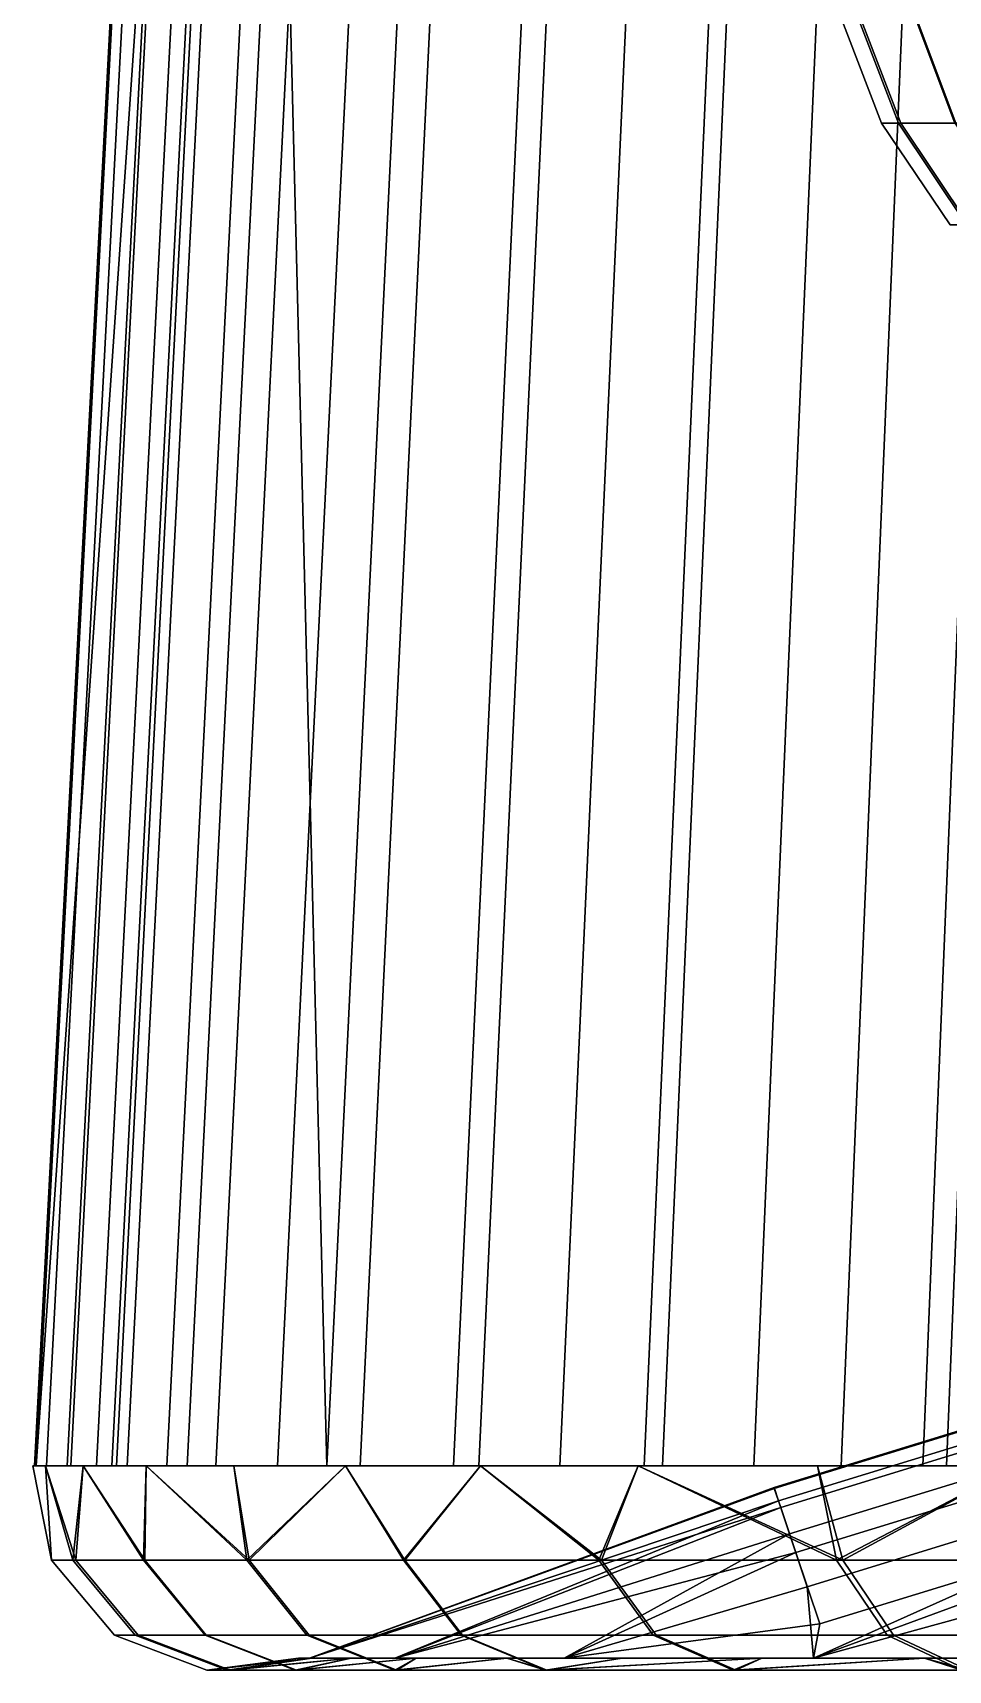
# Model space of a CAD drawing. Extents: x -14.7 to 14.7, y -21.5 to 0.1.
# Drawn here: x -14.73 to -11.45, y -21.5 to -15.63 of the extents above; entities that cross this region are included whole.
import ezdxf

# ---------------------------------------------------------------- set-up
doc = ezdxf.new("R2010")
doc.units = 0
doc.header["$MEASUREMENT"] = 0
doc.layers.add('IGES LEVEL 0', color=9, linetype='CONTINUOUS')

msp = doc.modelspace()

# ---------------------------------------------------------------- linework, layer by layer
at = {"layer": 'IGES LEVEL 0'}
for points in [[(-14.7226, -20.7685, -0.4173), (-14.0291, -7.5314, -0.3976), (-14.0226, -7.5314, 0.5852), (-14.7157, -20.7685, 0.6141)], [(-14.6788, -20.7685, -1.2094), (-13.9874, -7.5314, -1.1524), (-14.0291, -7.5314, -0.3976), (-14.7226, -20.7685, -0.4173)], [(-14.7157, -20.7685, 0.6141), (-14.0226, -7.5314, 0.5852), (-14.2606, -14.15, 1.8615)], [(-14.5924, -20.7685, -1.9977), (-13.9051, -7.5314, -1.9036), (-13.9874, -7.5314, -1.1524), (-14.6788, -20.7685, -1.2094)], [(-14.4996, -20.7685, -2.5867), (-13.8166, -7.5314, -2.4649), (-13.9051, -7.5314, -1.9036), (-14.5924, -20.7685, -1.9977)], [(-14.4455, -20.7685, -2.8734), (-13.7651, -7.5314, -2.738), (-13.8166, -7.5314, -2.4649), (-14.4996, -20.7685, -2.5867)], [(-14.3895, -20.7685, -3.142), (-13.7117, -7.5314, -2.994), (-13.7651, -7.5314, -2.738), (-14.4455, -20.7685, -2.8734)], [(-14.2473, -20.7685, -3.7338), (-13.5763, -7.5314, -3.558), (-13.7117, -7.5314, -2.994), (-14.3895, -20.7685, -3.142)], [(-14.072, -20.7685, -4.3483), (-13.4092, -7.5314, -4.1435), (-13.5763, -7.5314, -3.558), (-14.2473, -20.7685, -3.7338)], [(-13.8509, -20.7685, -5.0081), (-13.1985, -7.5314, -4.7722), (-13.4092, -7.5314, -4.1435), (-14.072, -20.7685, -4.3483)], [(-13.5541, -20.7685, -5.7633), (-12.9157, -7.5314, -5.4918), (-13.1985, -7.5314, -4.7722), (-13.8509, -20.7685, -5.0081)], [(-13.0305, -7.5314, 5.2134), (-13.6746, -20.7685, 5.4711), (-13.8408, -14.15, 3.9069)], [(-13.6746, -20.7685, 5.4711), (-13.0305, -7.5314, 5.2134), (-12.5976, -7.5314, 6.1867), (-13.2203, -20.7685, 6.4925)], [(-13.1297, -20.7685, -6.6737), (-12.5113, -7.5314, -6.3594), (-12.9157, -7.5314, -5.4918), (-13.5541, -20.7685, -5.7633)], [(-13.2203, -20.7685, 6.4925), (-12.5976, -7.5314, 6.1867), (-12.2338, -7.5314, 6.8781), (-12.8386, -20.7685, 7.218)], [(-12.536, -20.7685, -7.7316), (-11.9455, -7.5314, -7.3674), (-12.5113, -7.5314, -6.3594), (-13.1297, -20.7685, -6.6737)], [(-12.8386, -20.7685, 7.218), (-12.2338, -7.5314, 6.8781), (-11.884, -7.5314, 7.4663), (-12.4714, -20.7685, 7.8353)], [(-11.4529, -20.7685, -9.2607), (-10.9134, -7.5314, -8.8245), (-11.9455, -7.5314, -7.3674), (-12.536, -20.7685, -7.7316)], [(-12.4714, -20.7685, 7.8353), (-11.884, -7.5314, 7.4663), (-11.5711, -7.5314, 7.9426), (-12.143, -20.7685, 8.3352)], [(-12.143, -20.7685, 8.3352), (-11.5711, -7.5314, 7.9426), (-11.2727, -7.5314, 8.3607), (-11.8299, -20.7685, 8.774)], [(-11.8299, -20.7685, 8.774), (-11.2727, -7.5314, 8.3607), (-10.9939, -7.5314, 8.7241), (-11.5373, -20.7685, 9.1553)], [(-11.5373, -20.7685, 9.1553), (-10.9939, -7.5314, 8.7241), (-10.849, -7.5314, 8.9036), (-11.3853, -20.7685, 9.3437)], [(-10.2726, -20.7685, -10.5547), (-9.7888, -7.5314, -10.0576), (-10.9134, -7.5314, -8.8245), (-11.4529, -20.7685, -9.2607)], [(-14.2606, -14.15, 1.8615), (-14.6046, -20.7685, 1.9064), (-14.7157, -20.7685, 0.6141)], [(-14.6046, -20.7685, 1.9064), (-14.2606, -14.15, 1.8615), (-14.0879, -14.15, 2.8918), (-14.4277, -20.7685, 2.9616)], [(-14.4277, -20.7685, 2.9616), (-14.0879, -14.15, 2.8918), (-13.8408, -14.15, 3.9069), (-14.1746, -20.7685, 4.0011)], [(-13.6746, -20.7685, 5.4711), (-14.1746, -20.7685, 4.0011), (-13.8408, -14.15, 3.9069)], [(-11.8499, -15.53, 0.0118), (-11.6852, -15.9567, 0.0116), (-11.616, -15.9567, 1.2701), (-11.7797, -15.53, 1.288)], [(-11.7883, -15.53, -1.2061), (-11.6245, -15.9567, -1.1894), (-11.6852, -15.9567, 0.0116), (-11.8499, -15.53, 0.0118)], [(-11.5832, -15.53, -2.4998), (-11.4223, -15.9567, -2.4651), (-11.6245, -15.9567, -1.1894), (-11.7883, -15.53, -1.2061)], [(-11.7797, -15.53, 1.288), (-11.616, -15.9567, 1.2701), (-11.4187, -15.9567, 2.4813), (-11.5796, -15.53, 2.5162)], [(-11.2835, -15.53, -3.6198), (-11.1267, -15.9567, -3.5695), (-11.4223, -15.9567, -2.4651), (-11.5832, -15.53, -2.4998)], [(-11.5796, -15.53, 2.5162), (-11.4187, -15.9567, 2.4813), (-11.1202, -15.9567, 3.5896), (-11.2769, -15.53, 3.6401)], [(-11.6852, -15.9567, 0.0116), (-11.44, -16.3208, 0.0114), (-11.3722, -16.3208, 1.2435), (-11.616, -15.9567, 1.2701)], [(-11.6245, -15.9567, -1.1894), (-11.3806, -16.3208, -1.1644), (-11.44, -16.3208, 0.0114), (-11.6852, -15.9567, 0.0116)], [(-11.4223, -15.9567, -2.4651), (-11.1825, -16.3208, -2.4134), (-11.3806, -16.3208, -1.1644), (-11.6245, -15.9567, -1.1894)], [(-11.616, -15.9567, 1.2701), (-11.3722, -16.3208, 1.2435), (-11.1791, -16.3208, 2.4292), (-11.4187, -15.9567, 2.4813)], [(-12.0711, -20.8461, -0.6808), (-12.055, -20.894, -2.0716), (-10.153, -20.3106, -2.0716), (-10.1666, -20.262, -0.6808)], [(-12.07, -20.8493, 0.8458), (-12.0711, -20.8461, -0.6808), (-10.1666, -20.262, -0.6808), (-10.1657, -20.2652, 0.8458)], [(-12.047, -20.9179, 2.4908), (-12.07, -20.8493, 0.8458), (-10.1657, -20.2652, 0.8458), (-10.1463, -20.335, 2.4908)], [(-12.055, -20.894, -2.0716), (-12.0152, -21.0125, -3.7077), (-10.1195, -20.4311, -3.7077), (-10.153, -20.3106, -2.0716)], [(-11.993, -21.0787, 4.3606), (-12.047, -20.9179, 2.4908), (-10.1463, -20.335, 2.4908), (-10.1008, -20.4983, 4.3606)], [(-12.0152, -21.0125, -3.7077), (-11.9517, -21.2016, -5.3641), (-10.066, -20.6233, -5.3641), (-10.1195, -20.4311, -3.7077)], [(-11.9071, -21.3347, 6.2685), (-11.993, -21.0787, 4.3606), (-10.1008, -20.4983, 4.3606), (-10.0284, -20.7585, 6.2685)], [(-10.066, -20.6233, -5.3641), (-11.9517, -21.2016, -5.3641), (-11.9297, -21.4573, -6.8876)], [(-9.9824, -20.9239, -7.2187), (-10.066, -20.6233, -5.3641), (-11.9297, -21.4573, -6.8876)], [(-14.6831, -20.7685, 1.1556), (-14.7285, -20.7685), (-14.6611, -21.1067, 0.0146)], [(-14.7285, -20.7685), (-14.6831, -20.7685, -1.1556), (-14.6611, -21.1067, 0.0146)], [(-14.5472, -20.7685, 2.304), (-14.6831, -20.7685, 1.1556), (-14.5743, -21.1067, 1.5936)], [(-14.6831, -20.7685, -1.1556), (-14.5472, -20.7685, -2.304), (-14.585, -21.1067, -1.4923)], [(-14.6611, -21.1067, 0.0146), (-14.5743, -21.1067, 1.5936), (-14.6831, -20.7685, 1.1556)], [(-14.585, -21.1067, -1.4923), (-14.6611, -21.1067, 0.0146), (-14.6831, -20.7685, -1.1556)], [(-14.3312, -21.1067, -3.0929), (-14.585, -21.1067, -1.4923), (-14.5472, -20.7685, -2.304)], [(-14.5743, -21.1067, 1.5936), (-14.3268, -21.1067, 3.1132), (-14.5472, -20.7685, 2.304)], [(-14.3215, -20.7685, 3.4383), (-14.5472, -20.7685, 2.304), (-14.3268, -21.1067, 3.1132)], [(-14.5472, -20.7685, -2.304), (-14.3215, -20.7685, -3.4383), (-14.3312, -21.1067, -3.0929)], [(-13.9604, -21.1067, -4.4785), (-14.3312, -21.1067, -3.0929), (-14.3215, -20.7685, -3.4383)], [(-14.3268, -21.1067, 3.1132), (-13.9523, -21.1067, 4.5037), (-14.3215, -20.7685, 3.4383)], [(-14.0076, -20.7685, 4.5514), (-14.3215, -20.7685, 3.4383), (-13.9523, -21.1067, 4.5037)], [(-14.3215, -20.7685, -3.4383), (-14.0076, -20.7685, -4.5514), (-13.9604, -21.1067, -4.4785)], [(-13.6073, -20.7685, 5.6363), (-14.0076, -20.7685, 4.5514), (-13.9523, -21.1067, 4.5037)], [(-14.0076, -20.7685, -4.5514), (-13.6073, -20.7685, -5.6363), (-13.9604, -21.1067, -4.4785)], [(-13.3942, -21.1067, -5.962), (-13.9604, -21.1067, -4.4785), (-13.6073, -20.7685, -5.6363)], [(-13.9523, -21.1067, 4.5037), (-13.3992, -21.1067, 5.9508), (-13.6073, -20.7685, 5.6363)], [(-13.1232, -20.7685, 6.6866), (-13.6073, -20.7685, 5.6363), (-13.3992, -21.1067, 5.9508)], [(-13.6073, -20.7685, -5.6363), (-13.1232, -20.7685, -6.6866), (-13.3942, -21.1067, -5.962)], [(-13.3992, -21.1067, 5.9508), (-12.6994, -21.1067, 7.3264), (-13.1232, -20.7685, 6.6866)], [(-12.689, -21.1067, -7.3443), (-13.3942, -21.1067, -5.962), (-13.1232, -20.7685, -6.6866)], [(-12.5581, -20.7685, 7.6956), (-13.1232, -20.7685, 6.6866), (-12.6994, -21.1067, 7.3264)], [(-13.1232, -20.7685, -6.6866), (-12.5581, -20.7685, -7.6956), (-12.689, -21.1067, -7.3443)], [(-12.6994, -21.1067, 7.3264), (-11.8243, -21.1067, 8.6681), (-12.5581, -20.7685, 7.6956)], [(-11.8473, -21.1067, -8.6366), (-12.689, -21.1067, -7.3443), (-12.5581, -20.7685, -7.6956)], [(-11.9156, -20.7685, 8.6572), (-12.5581, -20.7685, 7.6956), (-11.8243, -21.1067, 8.6681)], [(-12.5581, -20.7685, -7.6956), (-11.9156, -20.7685, -8.6572), (-11.8473, -21.1067, -8.6366)], [(-10.7699, -21.4573, 8.5887), (-11.9297, -21.4573, 6.8876), (-10.0284, -20.7585, 6.2685)], [(-11.9071, -21.3347, 6.2685), (-10.0284, -20.7585, 6.2685), (-11.9297, -21.4573, 6.8876)], [(-11.1996, -20.7685, 9.5654), (-11.9156, -20.7685, 8.6572), (-11.8243, -21.1067, 8.6681)], [(-11.9156, -20.7685, -8.6572), (-11.1996, -20.7685, -9.5654), (-11.8473, -21.1067, -8.6366)], [(-10.8795, -21.1067, -9.8277), (-11.8473, -21.1067, -8.6366), (-11.1996, -20.7685, -9.5654)], [(-11.8243, -21.1067, 8.6681), (-10.8618, -21.1067, 9.8473), (-11.1996, -20.7685, 9.5654)], [(-13.7368, -21.4573, 1.0294), (-13.7368, -21.4573, -1.0294), (-12.0711, -20.8461, -0.6808)], [(-12.055, -20.894, -2.0716), (-12.0711, -20.8461, -0.6808), (-13.7368, -21.4573, -1.0294)], [(-12.0711, -20.8461, -0.6808), (-12.07, -20.8493, 0.8458), (-13.7368, -21.4573, 1.0294)], [(-12.07, -20.8493, 0.8458), (-12.047, -20.9179, 2.4908), (-13.7368, -21.4573, 1.0294)], [(-13.7368, -21.4573, -1.0294), (-13.4299, -21.4573, -3.0653), (-12.055, -20.894, -2.0716)], [(-13.4299, -21.4573, 3.0653), (-13.7368, -21.4573, 1.0294), (-12.047, -20.9179, 2.4908)], [(-12.0152, -21.0125, -3.7077), (-12.055, -20.894, -2.0716), (-13.4299, -21.4573, -3.0653)], [(-12.047, -20.9179, 2.4908), (-11.993, -21.0787, 4.3606), (-13.4299, -21.4573, 3.0653)], [(-11.9297, -21.4573, -6.8876), (-10.7699, -21.4573, -8.5887), (-9.9824, -20.9239, -7.2187)], [(-13.4299, -21.4573, -3.0653), (-12.823, -21.4573, -5.0327), (-12.0152, -21.0125, -3.7077)], [(-11.9517, -21.2016, -5.3641), (-12.0152, -21.0125, -3.7077), (-12.823, -21.4573, -5.0327)], [(-14.6611, -21.1067, 0.0146), (-14.4356, -21.3752, 0.0144), (-14.3501, -21.3752, 1.5691), (-14.5743, -21.1067, 1.5936)], [(-14.585, -21.1067, -1.4923), (-14.3607, -21.3752, -1.4693), (-14.4356, -21.3752, 0.0144), (-14.6611, -21.1067, 0.0146)], [(-14.3312, -21.1067, -3.0929), (-14.1108, -21.3752, -3.0453), (-14.3607, -21.3752, -1.4693), (-14.585, -21.1067, -1.4923)], [(-14.5743, -21.1067, 1.5936), (-14.3501, -21.3752, 1.5691), (-14.1064, -21.3752, 3.0653), (-14.3268, -21.1067, 3.1132)], [(-13.9604, -21.1067, -4.4785), (-13.7457, -21.3752, -4.4096), (-14.1108, -21.3752, -3.0453), (-14.3312, -21.1067, -3.0929)], [(-14.3268, -21.1067, 3.1132), (-14.1064, -21.3752, 3.0653), (-13.7377, -21.3752, 4.4345), (-13.9523, -21.1067, 4.5037)], [(-13.3942, -21.1067, -5.962), (-13.1882, -21.3752, -5.8703), (-13.7457, -21.3752, -4.4096), (-13.9604, -21.1067, -4.4785)], [(-13.9523, -21.1067, 4.5037), (-13.7377, -21.3752, 4.4345), (-13.1931, -21.3752, 5.8593), (-13.3992, -21.1067, 5.9508)], [(-12.823, -21.4573, 5.0327), (-13.4299, -21.4573, 3.0653), (-11.993, -21.0787, 4.3606)], [(-13.3992, -21.1067, 5.9508), (-13.1931, -21.3752, 5.8593), (-12.504, -21.3752, 7.2137), (-12.6994, -21.1067, 7.3264)], [(-12.689, -21.1067, -7.3443), (-12.4938, -21.3752, -7.2313), (-13.1882, -21.3752, -5.8703), (-13.3942, -21.1067, -5.962)], [(-11.993, -21.0787, 4.3606), (-11.9071, -21.3347, 6.2685), (-12.823, -21.4573, 5.0327)], [(-12.6994, -21.1067, 7.3264), (-12.504, -21.3752, 7.2137), (-11.6424, -21.3752, 8.5348), (-11.8243, -21.1067, 8.6681)], [(-11.8473, -21.1067, -8.6366), (-11.6651, -21.3752, -8.5037), (-12.4938, -21.3752, -7.2313), (-12.689, -21.1067, -7.3443)], [(-10.8795, -21.1067, -9.8277), (-10.7122, -21.3752, -9.6766), (-11.6651, -21.3752, -8.5037), (-11.8473, -21.1067, -8.6366)], [(-11.8243, -21.1067, 8.6681), (-11.6424, -21.3752, 8.5348), (-10.6947, -21.3752, 9.6959), (-10.8618, -21.1067, 9.8473)], [(-12.823, -21.4573, -5.0327), (-11.9297, -21.4573, -6.8876), (-11.9517, -21.2016, -5.3641)], [(-11.9297, -21.4573, 6.8876), (-12.823, -21.4573, 5.0327), (-11.9071, -21.3347, 6.2685)], [(-14.4356, -21.3752, 0.0144), (-14.1047, -21.501, 0.0141), (-14.0212, -21.501, 1.5331), (-14.3501, -21.3752, 1.5691)], [(-14.3607, -21.3752, -1.4693), (-14.0315, -21.501, -1.4356), (-14.1047, -21.501, 0.0141), (-14.4356, -21.3752, 0.0144)], [(-14.1108, -21.3752, -3.0453), (-13.7873, -21.501, -2.9755), (-14.0315, -21.501, -1.4356), (-14.3607, -21.3752, -1.4693)], [(-14.3501, -21.3752, 1.5691), (-14.0212, -21.501, 1.5331), (-13.7831, -21.501, 2.9951), (-14.1064, -21.3752, 3.0653)], [(-13.7457, -21.3752, -4.4096), (-13.4306, -21.501, -4.3085), (-13.7873, -21.501, -2.9755), (-14.1108, -21.3752, -3.0453)], [(-14.1064, -21.3752, 3.0653), (-13.7831, -21.501, 2.9951), (-13.4227, -21.501, 4.3328), (-13.7377, -21.3752, 4.4345)], [(-13.1882, -21.3752, -5.8703), (-12.8858, -21.501, -5.7357), (-13.4306, -21.501, -4.3085), (-13.7457, -21.3752, -4.4096)], [(-13.7377, -21.3752, 4.4345), (-13.4227, -21.501, 4.3328), (-12.8906, -21.501, 5.7249), (-13.1931, -21.3752, 5.8593)], [(-13.1931, -21.3752, 5.8593), (-12.8906, -21.501, 5.7249), (-12.2174, -21.501, 7.0483), (-12.504, -21.3752, 7.2137)], [(-12.4938, -21.3752, -7.2313), (-12.2074, -21.501, -7.0656), (-12.8858, -21.501, -5.7357), (-13.1882, -21.3752, -5.8703)], [(-12.504, -21.3752, 7.2137), (-12.2174, -21.501, 7.0483), (-11.3755, -21.501, 8.3391), (-11.6424, -21.3752, 8.5348)], [(-11.6651, -21.3752, -8.5037), (-11.3977, -21.501, -8.3088), (-12.2074, -21.501, -7.0656), (-12.4938, -21.3752, -7.2313)], [(-10.7122, -21.3752, -9.6766), (-10.4667, -21.501, -9.4548), (-11.3977, -21.501, -8.3088), (-11.6651, -21.3752, -8.5037)], [(-11.6424, -21.3752, 8.5348), (-11.3755, -21.501, 8.3391), (-10.4496, -21.501, 9.4736), (-10.6947, -21.3752, 9.6959)], [(-13.7282, -21.4573, -1.1376), (-13.7753, -21.4573), (-14.1047, -21.501, 0.0141)], [(-13.7753, -21.4573), (-13.7282, -21.4573, 1.1376), (-14.1047, -21.501, 0.0141)], [(-14.0212, -21.501, 1.5331), (-14.1047, -21.501, 0.0141), (-13.7282, -21.4573, 1.1376)], [(-14.1047, -21.501, 0.0141), (-14.0315, -21.501, -1.4356), (-13.7282, -21.4573, -1.1376)], [(-13.5874, -21.4573, -2.2673), (-13.7282, -21.4573, -1.1376), (-14.0315, -21.501, -1.4356)], [(-14.0315, -21.501, -1.4356), (-13.7873, -21.501, -2.9755), (-13.5874, -21.4573, -2.2673)], [(-13.7282, -21.4573, 1.1376), (-13.5874, -21.4573, 2.2673), (-14.0212, -21.501, 1.5331)], [(-13.7831, -21.501, 2.9951), (-14.0212, -21.501, 1.5331), (-13.5874, -21.4573, 2.2673)], [(-13.3538, -21.4573, -3.3816), (-13.5874, -21.4573, -2.2673), (-13.7873, -21.501, -2.9755)], [(-13.7873, -21.501, -2.9755), (-13.4306, -21.501, -4.3085), (-13.3538, -21.4573, -3.3816)], [(-13.5874, -21.4573, 2.2673), (-13.3538, -21.4573, 3.3816), (-13.7831, -21.501, 2.9951)], [(-13.4227, -21.501, 4.3328), (-13.7831, -21.501, 2.9951), (-13.3538, -21.4573, 3.3816)], [(-13.0289, -21.4573, -4.4728), (-13.3538, -21.4573, -3.3816), (-13.4306, -21.501, -4.3085)], [(-13.4306, -21.501, -4.3085), (-12.8858, -21.501, -5.7357), (-13.0289, -21.4573, -4.4728)], [(-13.3538, -21.4573, 3.3816), (-13.0289, -21.4573, 4.4728), (-13.4227, -21.501, 4.3328)], [(-12.8906, -21.501, 5.7249), (-13.4227, -21.501, 4.3328), (-13.0289, -21.4573, 4.4728)], [(-12.615, -21.4573, -5.5335), (-13.0289, -21.4573, -4.4728), (-12.8858, -21.501, -5.7357)], [(-13.0289, -21.4573, 4.4728), (-12.615, -21.4573, 5.5335), (-12.8906, -21.501, 5.7249)], [(-12.615, -21.4573, 5.5335), (-12.115, -21.4573, 6.5563), (-12.8906, -21.501, 5.7249)], [(-12.2174, -21.501, 7.0483), (-12.8906, -21.501, 5.7249), (-12.115, -21.4573, 6.5563)], [(-12.115, -21.4573, -6.5563), (-12.615, -21.4573, -5.5335), (-12.8858, -21.501, -5.7357)], [(-12.8858, -21.501, -5.7357), (-12.2074, -21.501, -7.0656), (-12.115, -21.4573, -6.5563)], [(-12.115, -21.4573, 6.5563), (-11.5322, -21.4573, 7.5344), (-12.2174, -21.501, 7.0483)], [(-11.3755, -21.501, 8.3391), (-12.2174, -21.501, 7.0483), (-11.5322, -21.4573, 7.5344)], [(-11.5322, -21.4573, -7.5344), (-12.115, -21.4573, -6.5563), (-12.2074, -21.501, -7.0656)], [(-12.2074, -21.501, -7.0656), (-11.3977, -21.501, -8.3088), (-11.5322, -21.4573, -7.5344)], [(-10.8706, -21.4573, -8.461), (-11.5322, -21.4573, -7.5344), (-11.3977, -21.501, -8.3088)], [(-11.5322, -21.4573, 7.5344), (-10.8706, -21.4573, 8.461), (-11.3755, -21.501, 8.3391)]]:
    msp.add_3dface(points, dxfattribs=at)

doc.saveas('drawing.dxf')
